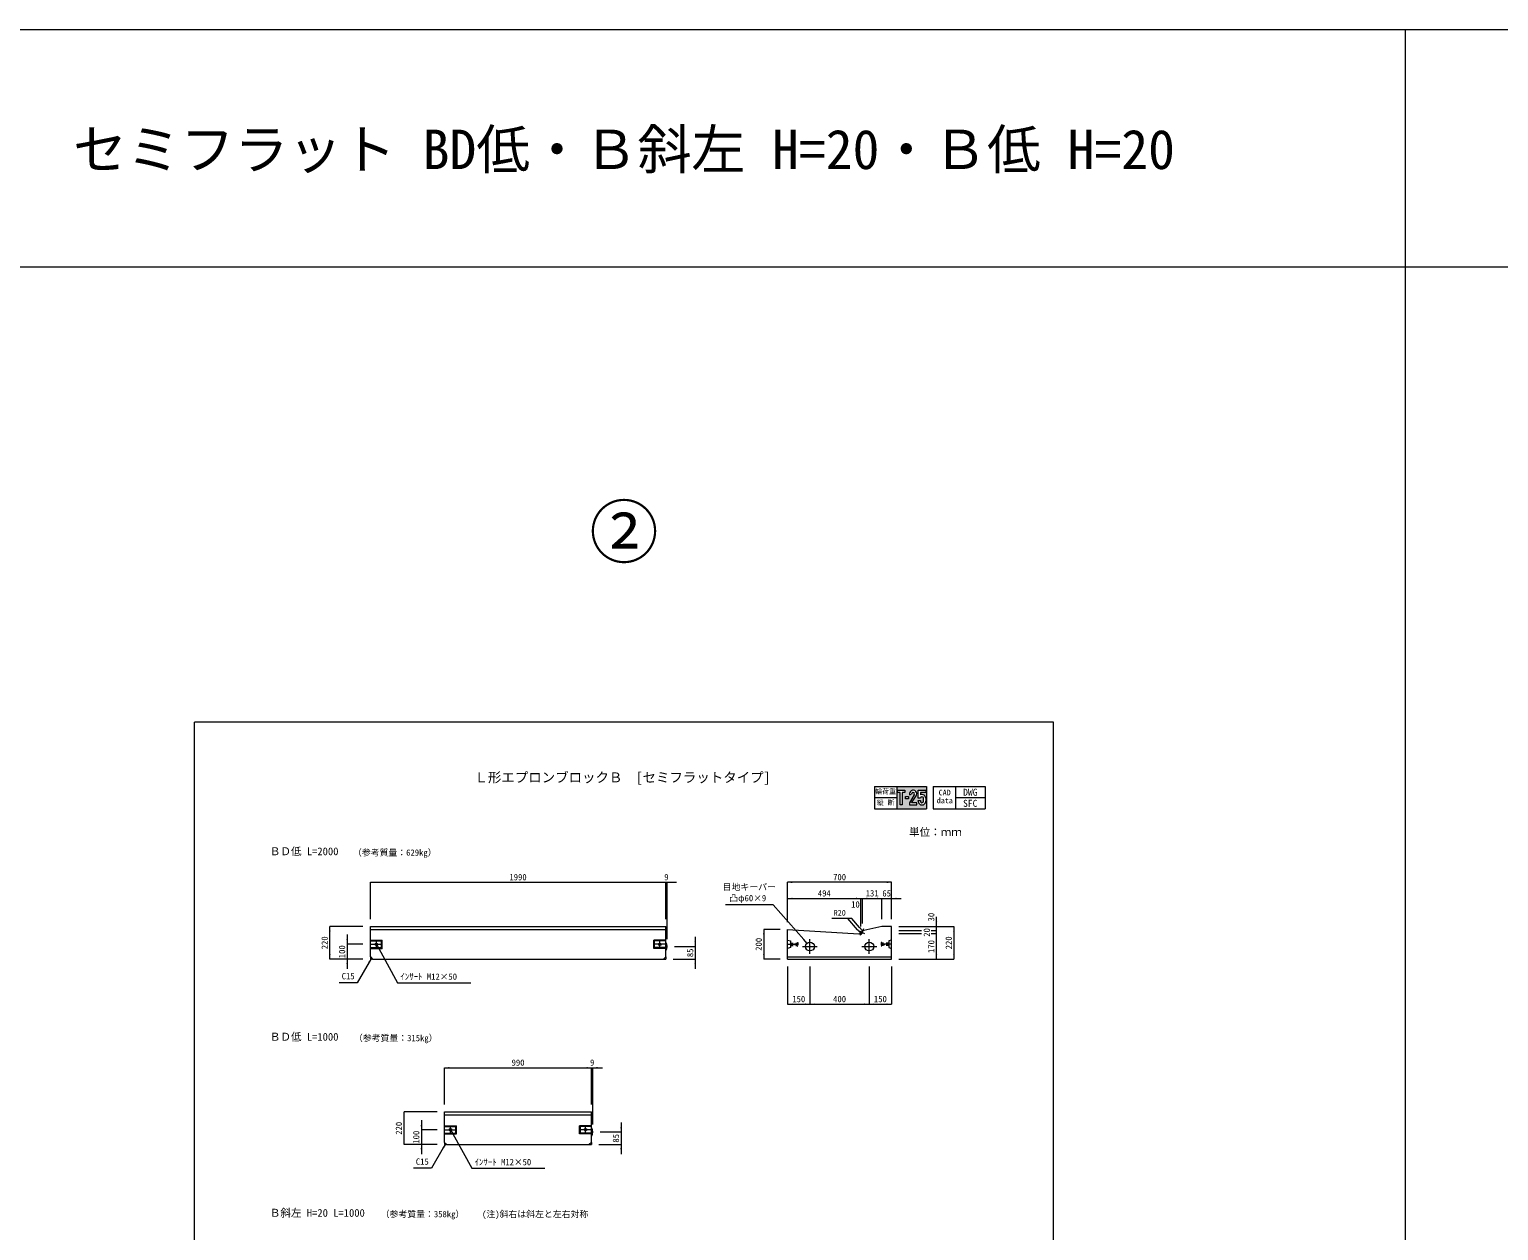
# Model space of a CAD drawing. Units: millimetres at full size, sheet at 1:30; some dimension numbers follow another scale. Extents: x -4102 to 27491, y 36580 to 52719.
# Drawn here: x 7687 to 17589, y 44623 to 52719 of the extents above; entities that cross this region are included whole.
import ezdxf
from ezdxf.enums import TextEntityAlignment as Align

# ---------------------------------------------------------------- set-up
doc = ezdxf.new("R2010")
doc.units = ezdxf.units.MM
doc.header["$LTSCALE"] = 30
doc.linetypes.add('USER1', pattern=[17.145, 11.43, -1.905, 1.905, -1.905])
doc.linetypes.add('USER2', pattern=[1.2, 0.6, -0.6])
for name, color, linetype, lineweight in [('0_2', 7, 'Continuous', 20), ('_0-0_', 7, 'Continuous', 20), ('側溝', 2, 'Continuous', 9), ('寸法線', 7, 'Continuous', 9), ('枠', 5, 'Continuous', 5), ('補助線', 8, 'Continuous', 20), ('部品', 3, 'USER2', 5), ('ﾊｯﾁﾝｸﾞ', 7, 'Continuous', 5)]:
    doc.layers.add(name, color=color, linetype=linetype, lineweight=lineweight)
doc.layers.add('集水桝', color=7, linetype='Continuous')
doc.styles.add('ＭＳ ゴシック', font='')
doc.styles.get('ＭＳ ゴシック').set_extended_font_data('MS Gothic')

# ---------------------------------------------------------------- blocks, each defined once
blk = doc.blocks.new('filled_arrow')
at = {"color": 0, "linetype": 'Continuous', "lineweight": -2}
blk.add_solid([(7.5, 1.25), (0, 0), (7.5, -1.25)], dxfattribs=at)

msp = doc.modelspace()

# ---------------------------------------------------------------- hatches: boundary and pattern name
at = {"layer": 'ﾊｯﾁﾝｸﾞ'}
h = msp.add_hatch(color=256, dxfattribs=at)
h.paths.add_polyline_path([(13732.81, 47466.26), (13732.81, 47616.26), (13532.81, 47616.26), (13532.81, 47466.26)])
h.paths.add_polyline_path([(13570.31, 47491.26), (13555.31, 47491.26), (13555.31, 47576.26), (13537.81, 47576.26), (13537.81, 47591.26), (13587.81, 47591.26), (13587.81, 47576.26), (13570.31, 47576.26)], flags=16)
h.paths.add_polyline_path([(13617.81, 47506.26), (13651.16, 47560.75, 0.53298), (13644.34, 47575.61, 0.53298), (13633.16, 47563.67), (13618.67, 47559.79, -0.5398), (13646.74, 47590.41, -0.5398), (13663.67, 47552.47), (13633.11, 47506.26), (13667.81, 47506.26), (13667.81, 47491.26), (13617.81, 47491.26)], flags=16)
h.paths.add_polyline_path([(13592.81, 47533.76), (13592.81, 47548.76), (13612.81, 47548.76), (13612.81, 47533.76)], flags=16)
h.paths.add_polyline_path([(13677.81, 47516.26), (13677.81, 47521.26), (13692.81, 47521.26), (13692.81, 47516.26, 1), (13712.81, 47516.26), (13712.81, 47536.26, 1), (13692.81, 47536.26), (13677.81, 47536.26), (13677.81, 47591.26), (13727.81, 47591.26), (13727.81, 47576.26), (13692.81, 47576.26), (13692.81, 47559.17, -0.54057), (13727.81, 47536.26), (13727.81, 47516.26, -0.41421), (13702.81, 47491.26, -0.41421)], flags=16)

# ---------------------------------------------------------------- linework, layer by layer
at = {"layer": '0_2', "color": 1}
for p, q in [((-4102.21, 52718.54), (16960.02, 52718.54)), ((16960.02, 52718.54), (16960.02, 51118.18)), ((16960.02, 52718.54), (27491.14, 52718.54)), ((6428.91, 51118.18), (16960.02, 51118.18)), ((16960.02, 51118.18), (16960.02, 36580.28)), ((16960.02, 51118.18), (27491.14, 51118.18))]:
    msp.add_line(p, q, dxfattribs=at)
at = {"layer": '側溝', "lineweight": 20}
for p, q in [((9985.5, 46672.26), (11975.5, 46672.26)), ((9985.5, 46467.26), (9985.5, 46672.26)), ((11975.5, 46467.26), (11975.5, 46672.26)), ((12797.53, 46652.26), (13278.28, 46623.42)), ((12797.53, 46452.26), (12797.53, 46652.26)), ((13432.53, 46672.26), (13311.04, 46645.27)), ((13497.53, 46672.26), (13432.53, 46672.26)), ((13497.53, 46452.26), (13497.53, 46672.26)), ((9985.5, 46467.26), (10000.5, 46452.26)), ((10000.5, 46452.26), (11960.5, 46452.26)), ((11975.5, 46467.26), (11960.5, 46452.26)), ((12797.53, 46452.26), (13497.53, 46452.26)), ((10485.5, 45422.26), (11475.5, 45422.26)), ((10485.5, 45217.26), (10485.5, 45422.26)), ((11475.5, 45217.26), (11475.5, 45422.26)), ((10485.5, 45217.26), (10500.5, 45202.26)), ((10500.5, 45202.26), (11460.5, 45202.26)), ((11475.5, 45217.26), (11460.5, 45202.26))]:
    msp.add_line(p, q, dxfattribs=at)
at = {"layer": '側溝'}
for p, q in [((9985.5, 46652.26), (11975.5, 46652.26)), ((9985.5, 46579.76), (10065.5, 46579.76)), ((9985.5, 46574.76), (10060.5, 46574.76)), ((10060.5, 46574.76), (10065.5, 46579.76)), ((10060.5, 46529.76), (10060.5, 46574.76)), ((10065.5, 46524.76), (10065.5, 46579.76)), ((11975.5, 46579.76), (11895.5, 46579.76)), ((11900.5, 46574.76), (11895.5, 46579.76)), ((11895.5, 46524.76), (11895.5, 46579.76)), ((11975.5, 46574.76), (11900.5, 46574.76)), ((11900.5, 46529.76), (11900.5, 46574.76)), ((12797.53, 46579.76), (12816.53, 46574.76)), ((12816.53, 46574.76), (12816.53, 46529.76)), ((13497.53, 46579.76), (13478.53, 46574.76)), ((13478.53, 46574.76), (13478.53, 46529.76)), ((9985.5, 46529.76), (10060.5, 46529.76)), ((9985.5, 46524.76), (10065.5, 46524.76)), ((10060.5, 46529.76), (10065.5, 46524.76)), ((11900.5, 46529.76), (11895.5, 46524.76)), ((11975.5, 46524.76), (11895.5, 46524.76)), ((11975.5, 46529.76), (11900.5, 46529.76)), ((12816.53, 46529.76), (12797.53, 46524.76)), ((12797.53, 46467.26), (13497.53, 46467.26)), ((13478.53, 46529.76), (13497.53, 46524.76)), ((10485.5, 45402.26), (11475.5, 45402.26)), ((10485.5, 45329.76), (10565.5, 45329.76)), ((10485.5, 45324.76), (10560.5, 45324.76)), ((10485.5, 45279.76), (10560.5, 45279.76)), ((10485.5, 45274.76), (10565.5, 45274.76)), ((10560.5, 45324.76), (10565.5, 45329.76)), ((10560.5, 45279.76), (10560.5, 45324.76)), ((10560.5, 45279.76), (10565.5, 45274.76)), ((10565.5, 45274.76), (10565.5, 45329.76)), ((11400.5, 45324.76), (11395.5, 45329.76)), ((11395.5, 45274.76), (11395.5, 45329.76)), ((11475.5, 45329.76), (11395.5, 45329.76)), ((11400.5, 45279.76), (11395.5, 45274.76)), ((11475.5, 45274.76), (11395.5, 45274.76)), ((11400.5, 45279.76), (11400.5, 45324.76)), ((11475.5, 45324.76), (11400.5, 45324.76)), ((11475.5, 45279.76), (11400.5, 45279.76))]:
    msp.add_line(p, q, dxfattribs=at)
for centre in [(12947.53, 46537.26), (13347.53, 46537.26)]:
    msp.add_circle(centre, 30, dxfattribs=at)
at = {"layer": '側溝', "lineweight": 20}
for centre, start, end in [((13315.37, 46625.74), 102.52881, 150.57149), ((13279.54, 46643.38), 266.56637, 337.01015)]:
    msp.add_arc(centre, 20, start, end, dxfattribs=at)
at = {"layer": '側溝'}
for centre in [(11930, 46537.26), (11430, 45287.26)]:
    msp.add_arc(centre, 54.5, 326.60151, 33.39849, dxfattribs=at)
at = {"layer": '寸法線'}
for p, q in [((9985.5, 46970.08), (11975.5, 46970.08)), ((9985.5, 46722.26), (9985.5, 46970.08)), ((11910.5, 46970.08), (12049.5, 46970.08)), ((11975.5, 46722.26), (11975.5, 46970.08)), ((11975.5, 46722.26), (11975.5, 46970.08)), ((11984.5, 46587.26), (11984.5, 46970.08)), ((13497.53, 46970.08), (12797.53, 46970.08)), ((12797.53, 46702.26), (12797.53, 46970.08)), ((13497.53, 46722.26), (13497.53, 46970.08)), ((12797.53, 46860.97), (13291.58, 46860.97)), ((12797.53, 46702.26), (12797.53, 46860.97)), ((13226.58, 46860.97), (13366.71, 46860.97)), ((13291.58, 46672.62), (13291.58, 46860.97)), ((13291.58, 46672.62), (13291.58, 46860.97)), ((13301.71, 46860.97), (13432.53, 46860.97)), ((13301.71, 46693.19), (13301.71, 46860.97)), ((13301.71, 46693.19), (13301.71, 46860.97)), ((13367.53, 46860.97), (13562.53, 46860.97)), ((13432.53, 46722.26), (13432.53, 46860.97)), ((13432.53, 46722.26), (13432.53, 46860.97)), ((13497.53, 46722.26), (13497.53, 46860.97)), ((9711.97, 46452.26), (9711.97, 46672.26)), ((9935.5, 46672.26), (9711.97, 46672.26)), ((12636.97, 46652.26), (12636.97, 46452.26)), ((12747.53, 46652.26), (12636.97, 46652.26)), ((13547.53, 46672.26), (13800.03, 46672.26)), ((13547.53, 46672.26), (13918.03, 46672.26)), ((13700.01, 46642.26), (13547.53, 46642.26)), ((13800.03, 46642.26), (13764.83, 46642.26)), ((13800.03, 46609.76), (13800.03, 46737.26)), ((13800.03, 46572.26), (13800.03, 46692.26)), ((13918.03, 46672.26), (13918.03, 46452.26)), ((9829.03, 46617.26), (9829.03, 46387.26)), ((9935.5, 46552.26), (9829.03, 46552.26)), ((12174.97, 46602.26), (12174.97, 46387.26)), ((13700.01, 46622.26), (13547.53, 46622.26)), ((13800.03, 46622.26), (13764.83, 46622.26)), ((13800.03, 46452.26), (13800.03, 46622.26)), ((9935.5, 46452.26), (9711.97, 46452.26)), ((9935.5, 46452.26), (9829.03, 46452.26)), ((12025.5, 46452.26), (12174.97, 46452.26)), ((12034.5, 46537.26), (12174.97, 46537.26)), ((12747.53, 46452.26), (12636.97, 46452.26)), ((13547.53, 46452.26), (13918.03, 46452.26)), ((13547.53, 46452.26), (13800.03, 46452.26)), ((12797.53, 46402.26), (12797.53, 46148.47)), ((12947.53, 46402.26), (12947.53, 46148.47)), ((12947.53, 46402.26), (12947.53, 46148.47)), ((13347.53, 46402.26), (13347.53, 46148.47)), ((13347.53, 46402.26), (13347.53, 46148.47)), ((13497.53, 46402.26), (13497.53, 46148.47)), ((12797.53, 46148.47), (12947.53, 46148.47)), ((12947.53, 46148.47), (13347.53, 46148.47)), ((13347.53, 46148.47), (13497.53, 46148.47)), ((10485.5, 45720.08), (11475.5, 45720.08)), ((10485.5, 45472.26), (10485.5, 45720.08)), ((11410.5, 45720.08), (11549.5, 45720.08)), ((11475.5, 45472.26), (11475.5, 45720.08)), ((11475.5, 45472.26), (11475.5, 45720.08)), ((11484.5, 45337.26), (11484.5, 45720.08)), ((10211.97, 45202.26), (10211.97, 45422.26)), ((10435.5, 45422.26), (10211.97, 45422.26)), ((10329.03, 45367.26), (10329.03, 45137.26)), ((11674.97, 45352.26), (11674.97, 45137.26)), ((10435.5, 45302.26), (10329.03, 45302.26)), ((11534.5, 45287.26), (11674.97, 45287.26)), ((10435.5, 45202.26), (10211.97, 45202.26)), ((10435.5, 45202.26), (10329.03, 45202.26)), ((11525.5, 45202.26), (11674.97, 45202.26))]:
    msp.add_line(p, q, dxfattribs=at)
for points in [[(12927.77, 46559.84), (12906.36, 46584.29), (12700.58, 46819.35), (12378.78, 46819.35)], [(13290.08, 46626.38), (13268.6, 46650.77), (13202.93, 46725.36), (13094.37, 46725.36)], [(13303.46, 46641.81), (13281.99, 46666.2), (13229.9, 46725.36), (13202.93, 46725.36)], [(10025.5, 46552.26), (10041.14, 46523.78), (10167.98, 46292.74), (10661.67, 46292.74)], [(9993, 46459.76), (9976.75, 46431.62), (9896.57, 46292.74), (9774.91, 46292.74)], [(10525.5, 45302.26), (10541.14, 45273.78), (10667.98, 45042.74), (11161.81, 45042.74)], [(10493, 45209.76), (10476.75, 45181.62), (10396.57, 45042.74), (10274.91, 45042.74)]]:
    msp.add_lwpolyline(points, dxfattribs=at)
at = {"layer": '枠', "lineweight": 20}
for p, q in [((14589.46, 48049.23), (8799.46, 48049.23)), ((8799.46, 39649.23), (8799.46, 48049.23)), ((14589.46, 39649.23), (14589.46, 48049.23))]:
    msp.add_line(p, q, dxfattribs=at)
at = {"layer": '補助線'}
for p, q in [((13279.54, 46643.38), (13315.37, 46625.74)), ((13307.93, 46655.83), (13286.36, 46612.01)), ((13311.04, 46645.27), (13297.53, 46642.26)), ((13299.44, 46641.39), (13297.53, 46622.26)), ((9985.5, 46552.26), (10065.5, 46552.26)), ((10025.5, 46524.76), (10025.5, 46579.76)), ((11975.5, 46552.26), (11895.5, 46552.26)), ((11935.5, 46524.76), (11935.5, 46579.76)), ((12797.53, 46552.26), (12866.53, 46552.26)), ((13278.35, 46623.42), (13297.53, 46622.26)), ((13497.53, 46552.26), (13428.53, 46552.26)), ((9985.5, 46467.26), (9985.5, 46452.26)), ((10000.5, 46452.26), (9985.5, 46452.26)), ((11960.5, 46452.26), (11975.5, 46452.26)), ((11975.5, 46537.26), (11984.5, 46537.26)), ((11975.5, 46467.26), (11975.5, 46452.26)), ((10485.5, 45302.26), (10565.5, 45302.26)), ((10525.5, 45274.76), (10525.5, 45329.76)), ((11475.5, 45302.26), (11395.5, 45302.26)), ((11435.5, 45274.76), (11435.5, 45329.76)), ((11475.5, 45287.26), (11484.5, 45287.26)), ((10485.5, 45217.26), (10485.5, 45202.26)), ((10500.5, 45202.26), (10485.5, 45202.26)), ((11460.5, 45202.26), (11475.5, 45202.26)), ((11475.5, 45217.26), (11475.5, 45202.26))]:
    msp.add_line(p, q, dxfattribs=at)
at = {"layer": '補助線', "linetype": 'USER1', "lineweight": 5}
for p, q in [((12947.53, 46487.26), (12947.53, 46587.26)), ((13347.53, 46487.26), (13347.53, 46587.26)), ((12897.53, 46537.26), (12997.53, 46537.26)), ((13297.53, 46537.26), (13397.53, 46537.26))]:
    msp.add_line(p, q, dxfattribs=at)
at = {"layer": '部品'}
for p, q in [((12816.53, 46560.76), (12863.53, 46560.76)), ((12816.53, 46558.26), (12846.53, 46558.26)), ((12816.53, 46546.26), (12846.53, 46546.26)), ((12816.53, 46543.76), (12863.53, 46543.76)), ((12846.53, 46558.26), (12846.53, 46546.26)), ((12863.53, 46564.76), (12866.53, 46564.76)), ((12863.53, 46564.76), (12863.53, 46539.76)), ((12863.53, 46539.76), (12866.53, 46539.76)), ((12866.53, 46564.76), (12866.53, 46539.76)), ((13431.53, 46564.76), (13428.53, 46564.76)), ((13428.53, 46564.76), (13428.53, 46539.76)), ((13431.53, 46539.76), (13428.53, 46539.76)), ((13431.53, 46564.76), (13431.53, 46539.76)), ((13478.53, 46560.76), (13431.53, 46560.76)), ((13478.53, 46543.76), (13431.53, 46543.76)), ((13478.53, 46558.26), (13448.53, 46558.26)), ((13448.53, 46558.26), (13448.53, 46546.26)), ((13478.53, 46546.26), (13448.53, 46546.26))]:
    msp.add_line(p, q, dxfattribs=at)
at = {"layer": '部品', "linetype": 'Continuous'}
for centre in [(10025.5, 46552.26), (11935.5, 46552.26), (10525.5, 45302.26), (11435.5, 45302.26)]:
    msp.add_circle(centre, 8.5, dxfattribs=at)
at = {"layer": 'ﾊｯﾁﾝｸﾞ', "lineweight": 13}
for p, q in [((13382.81, 47616.26), (13382.81, 47466.26)), ((13382.81, 47616.26), (13732.81, 47616.26)), ((13382.81, 47541.26), (13532.81, 47541.26)), ((13532.81, 47616.26), (13532.81, 47466.26)), ((13732.81, 47616.26), (13732.81, 47466.26)), ((13779.04, 47616.26), (13779.04, 47466.26)), ((13779.04, 47616.26), (14129.04, 47616.26)), ((13929.04, 47616.26), (13929.04, 47466.26)), ((13929.04, 47541.26), (14129.04, 47541.26)), ((14129.04, 47616.26), (14129.04, 47466.26)), ((13382.81, 47466.26), (13732.81, 47466.26)), ((13779.04, 47466.26), (14129.04, 47466.26))]:
    msp.add_line(p, q, dxfattribs=at)
at = {"layer": 'ﾊｯﾁﾝｸﾞ'}
for p, q in [((13618.67, 47559.79), (13633.16, 47563.67)), ((13712.81, 47516.26), (13712.81, 47536.26)), ((13727.81, 47536.26), (13727.81, 47516.26)), ((13692.81, 47521.26), (13692.81, 47516.26))]:
    msp.add_line(p, q, dxfattribs=at)
for points in [[(13555.31, 47491.26), (13555.31, 47576.26), (13537.81, 47576.26), (13537.81, 47591.26), (13587.81, 47591.26), (13587.81, 47576.26), (13570.31, 47576.26), (13570.31, 47491.26)], [(13592.81, 47548.76), (13612.81, 47548.76), (13612.81, 47533.76), (13592.81, 47533.76)]]:
    msp.add_lwpolyline(points, close=True, dxfattribs=at)
for points in [[(13651.16, 47560.75), (13617.81, 47506.26), (13617.81, 47491.26), (13667.81, 47491.26), (13667.81, 47506.26), (13633.11, 47506.26), (13663.67, 47552.47)], [(13692.81, 47536.26), (13677.81, 47536.26), (13677.81, 47591.26), (13727.81, 47591.26), (13727.81, 47576.26), (13692.81, 47576.26), (13692.81, 47559.17)], [(13677.81, 47516.26), (13677.81, 47521.26), (13692.81, 47521.26)]]:
    msp.add_lwpolyline(points, dxfattribs=at)
for centre, radius, start, end in [((13642.75, 47565.89), 24.85, 327.32155, 194.20268), ((13642.75, 47565.89), 9.85, 328.53575, 192.98848), ((13702.81, 47536.26), 25, 0, 113.57818), ((13702.81, 47536.26), 10, 0, 180), ((13702.81, 47516.26), 25, 180, 0), ((13702.81, 47516.26), 10, 180, 0)]:
    msp.add_arc(centre, radius, start, end, dxfattribs=at)

# ---------------------------------------------------------------- block references
at = {"layer": '寸法線', "xscale": 4.33, "yscale": 4.33}
for p in [(9985.5, 46970.08), (11984.5, 46970.08), (12797.53, 46970.08), (12797.53, 46860.97), (13301.71, 46860.97), (13301.71, 46860.97), (13497.53, 46860.97), (12797.53, 46148.47), (12947.53, 46148.47), (13347.53, 46148.47), (10485.5, 45720.08), (11484.5, 45720.08)]:
    msp.add_blockref('filled_arrow', p, dxfattribs=at)
at = {"layer": '寸法線'}
for p, xscale, yscale, rotation in [((11975.5, 46970.08), 4.33, 4.33, 180), ((11975.5, 46970.08), 4.33, 4.33, 180), ((13497.53, 46970.08), 4.33, 4.33, 180), ((13291.58, 46860.97), 4.33, 4.33, 180), ((13291.58, 46860.97), 4.33, 4.33, 180), ((13432.53, 46860.97), 4.33, 4.33, 180), ((13432.53, 46860.97), 4.33, 4.33, 180), ((9711.97, 46672.26), 4.33, 4.33, 270), ((12636.97, 46652.26), 4.33, 4.33, 270), ((13290.08, 46626.38), 4.33, 4.33, 131.4), ((13303.46, 46641.81), 4.33, 4.33, 131.4), ((13800.03, 46672.26), 4.33, 4.33, 90), ((13800.03, 46642.26), 3.33, 3.33, 90), ((13918.03, 46672.26), 4.33, 4.33, 270), ((9829.03, 46552.26), 4.33, 4.33, 90), ((10025.5, 46552.26), 4.33, 4.33, 298.8), ((12174.97, 46537.26), 4.33, 4.33, 90), ((12927.77, 46559.84), 4.33, 4.33, 131.2), ((13800.03, 46622.26), 4.33, 4.33, 270), ((13800.03, 46622.26), 3.33, 3.33, 270), ((9711.97, 46452.26), 4.33, 4.33, 90), ((9829.03, 46452.26), 4.33, 4.33, 270), ((9993, 46459.76), 4.33, 4.33, 240), ((12174.97, 46452.26), 4.33, 4.33, 270), ((12636.97, 46452.26), 4.33, 4.33, 90), ((13800.03, 46452.26), 4.33, 4.33, 90), ((13918.03, 46452.26), 4.33, 4.33, 90), ((12947.53, 46148.47), 4.33, 4.33, 180), ((13347.53, 46148.47), 4.33, 4.33, 180), ((13497.53, 46148.47), 4.33, 4.33, 180), ((11475.5, 45720.08), 4.33, 4.33, 180), ((11475.5, 45720.08), 4.33, 4.33, 180), ((10211.97, 45422.26), 4.33, 4.33, 270), ((10329.03, 45302.26), 4.33, 4.33, 90), ((10525.5, 45302.26), 4.33, 4.33, 298.8), ((11674.97, 45287.26), 4.33, 4.33, 90), ((10211.97, 45202.26), 4.33, 4.33, 90), ((10329.03, 45202.26), 4.33, 4.33, 270), ((10493, 45209.76), 4.33, 4.33, 240), ((11674.97, 45202.26), 4.33, 4.33, 270)]:
    msp.add_blockref('filled_arrow', p, dxfattribs=dict(at, xscale=xscale, yscale=yscale, rotation=rotation))

# ---------------------------------------------------------------- texts
at = {"layer": '0_2', "style": 'ＭＳ ゴシック'}
msp.add_text('セミフラット BD低・Ｂ斜左 H=20・Ｂ低 H=20', height=265.8, dxfattribs=at).set_placement((11694.46, 51697.29), align=Align.BOTTOM_CENTER)
at = {"layer": '0_2', "color": 1, "style": 'ＭＳ ゴシック'}
msp.add_text('②', height=341.8, dxfattribs=at).set_placement((11694.46, 49057.83), align=Align.BOTTOM_CENTER)
at = {"layer": '0_2', "style": 'ＭＳ ゴシック'}
msp.add_text('\u3000Ｌ形エプロンブロックＢ\u3000[セミフラットタイプ]\u3000', height=66.46, dxfattribs=at).set_placement((11683.77, 47677.29), align=Align.MIDDLE_CENTER)
for s, height, p in [('ＢＤ低 L=2000', 52.22, (9307.82, 47204.83)), ('（参考質量：629kg）', 42.72, (9867.52, 47191.88)), ('ＢＤ低 L=1000', 52.22, (9307.82, 45954.83)), ('（参考質量：315kg）', 42.72, (9874.27, 45941.88)), ('Ｂ斜左 H=20 L=1000', 52.22, (9307.82, 44768.15)), ('（参考質量：358kg）\u3000\u3000(注)斜右は斜左と左右対称', 42.72, (10054.59, 44755.2))]:
    msp.add_text(s, height=height, dxfattribs=at).set_placement(p, align=Align.TOP_LEFT)
at = {"layer": '_0-0_', "style": 'ＭＳ ゴシック'}
msp.add_text('単位：ｍｍ', height=52.22, dxfattribs=at).set_placement((13615.71, 47267.1), align=Align.BOTTOM_LEFT)
at = {"layer": '寸法線', "style": 'ＭＳ ゴシック'}
for s, p in [('1990', (10980.5, 47005.08)), ('9', (11980, 47005.08)), ('700', (13147.53, 47005.08)), ('494', (13044.56, 46895.97)), ('10', (13254.64, 46821.16)), ('131', (13367.12, 46895.97)), ('65', (13465.03, 46895.97)), ('150', (12872.53, 46183.47)), ('400', (13147.53, 46183.47)), ('150', (13422.53, 46183.47)), ('990', (10980.5, 45755.08)), ('9', (11480, 45755.08))]:
    msp.add_text(s, height=42.72, dxfattribs=at).set_placement(p, align=Align.MIDDLE_CENTER)
for s, p in [('目地キーパー', (12359.72, 46959.87)), ('凸φ60×9', (12403.43, 46884.87)), ('ｲﾝｻｰﾄ M12×50', (10187.37, 46355.83)), ('ｲﾝｻｰﾄ M12×50', (10687.37, 45105.83))]:
    msp.add_text(s, height=42.72, dxfattribs=at).set_placement(p, align=Align.TOP_LEFT)
for s, height, p in [('R20', 37.98, (13148.78, 46783.63)), ('C15', 42.72, (9835.31, 46359.07)), ('C15', 42.72, (10335.31, 45109.07))]:
    msp.add_text(s, height=height, dxfattribs=at).set_placement(p, align=Align.TOP_CENTER)
for s, p in [('30', (13765.03, 46735.66)), ('20', (13735, 46632.26)), ('220', (9676.97, 46562.26)), ('100', (9794.03, 46502.26)), ('200', (12601.97, 46552.26)), ('170', (13765.03, 46537.26)), ('220', (13883.03, 46562.26)), ('85', (12139.97, 46494.76)), ('220', (10176.97, 45312.26)), ('100', (10294.03, 45252.26)), ('85', (11639.97, 45244.76))]:
    msp.add_text(s, height=42.72, rotation=90, dxfattribs=at).set_placement(p, align=Align.MIDDLE_CENTER)
at = {"layer": '集水桝', "style": 'ＭＳ ゴシック'}
for s, p in [('DWG', (13980.32, 47539.11)), ('SFC', (13979.46, 47464.4))]:
    msp.add_text(s, height=47.47, dxfattribs=at).set_placement(p, align=Align.BOTTOM_LEFT)
at = {"layer": 'ﾊｯﾁﾝｸﾞ', "style": 'ＭＳ ゴシック'}
for s, p in [('輪荷重', (13457.81, 47582.47)), ('縦 断', (13457.81, 47507.47))]:
    msp.add_text(s, height=33.23, dxfattribs=at).set_placement(p, align=Align.MIDDLE_CENTER)
for s, p in [('data', (13802.24, 47540.5)), ('CAD', (13815.19, 47593.83))]:
    msp.add_text(s, height=37.98, dxfattribs=at).set_placement(p, align=Align.TOP_LEFT)

doc.saveas('drawing.dxf')
